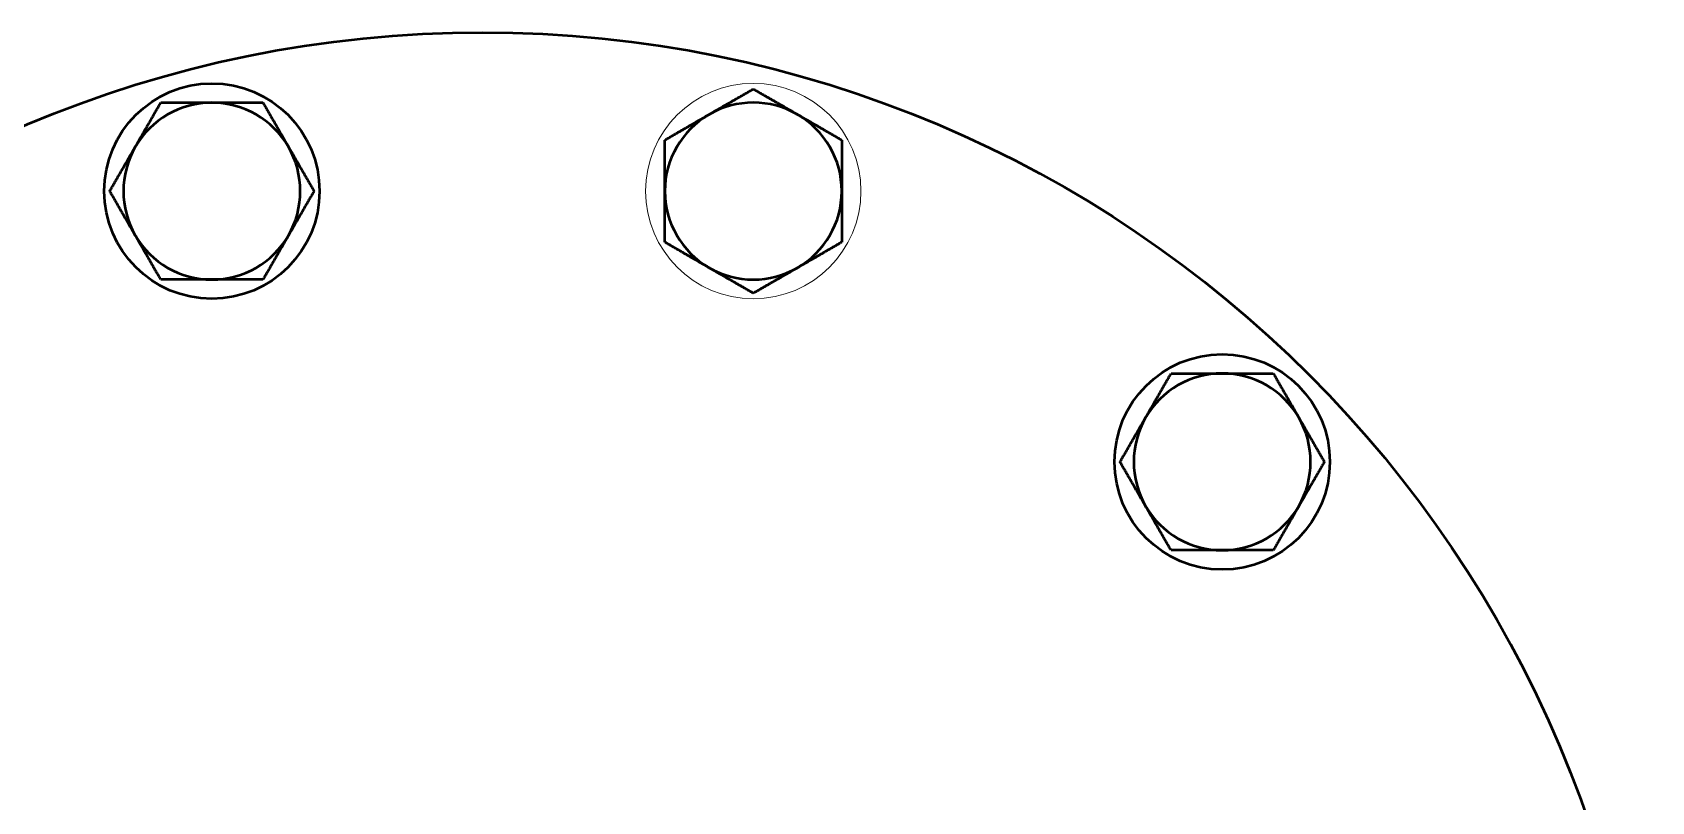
# Model space of a CAD drawing. Header units: inches. Extents: x 19 to 503, y 7 to 322.
# Drawn here: x 243.07 to 256.23, y 98.99 to 105.24 of the extents above; entities that cross this region are included whole.
import ezdxf

# ---------------------------------------------------------------- set-up
doc = ezdxf.new("R2010")
doc.units = ezdxf.units.IN
doc.header["$LTSCALE"] = 15
doc.header["$MEASUREMENT"] = 0
doc.layers.add('Visible (ANSI)', color=7, linetype='Continuous', lineweight=50)

msp = doc.modelspace()

# ---------------------------------------------------------------- linework, layer by layer
at = {"layer": 'Visible (ANSI)'}
for centre, radius in [((246.72747, 95.7437), 9.5), ((244.52751, 103.95407), 0.875), ((252.73788, 101.75411), 0.875)]:
    msp.add_circle(centre, radius, dxfattribs=at)
at = {"layer": 'Visible (ANSI)', "linetype": 'Continuous', "lineweight": 18}
msp.add_circle((248.92743, 103.95407), 0.875, dxfattribs=at)
at = {"layer": 'Visible (ANSI)'}
for centre, start, end in [((244.52751, 103.95407), 90, 150), ((244.52751, 103.95407), 30, 90), ((248.92743, 103.95407), 60, 120), ((248.92743, 103.95407), 120, 180), ((248.92743, 103.95407), 0, 60), ((244.52751, 103.95407), 150, 210), ((244.52751, 103.95407), 330, 30), ((248.92743, 103.95407), 180, 240), ((248.92743, 103.95407), 300, 0), ((244.52751, 103.95407), 210, 270), ((244.52751, 103.95407), 270, 330), ((248.92743, 103.95407), 240, 300), ((252.73788, 101.75411), 90, 150), ((252.73788, 101.75411), 30, 90), ((252.73788, 101.75411), 150, 210), ((252.73788, 101.75411), 330, 30), ((252.73788, 101.75411), 210, 270), ((252.73788, 101.75411), 270, 330)]:
    msp.add_arc(centre, 0.71875, start, end, dxfattribs=at)
for points, weights in [([(248.56806, 104.57653), (248.73484, 104.67282), (248.92743, 104.78401)], [1, 1.04314139574, 1.01001874936]), ([(248.92743, 104.78401), (249.12002, 104.67282), (249.28681, 104.57653)], [1.01001874936, 1.04314139574, 1]), ([(243.90505, 104.31344), (244.00135, 104.48023), (244.11254, 104.67282)], [1, 1.04314139574, 1.01001874936]), ([(244.11254, 104.67282), (244.33492, 104.67282), (244.52751, 104.67282)], [1.01001874936, 1.04314139574, 1]), ([(244.52751, 104.67282), (244.7201, 104.67282), (244.94248, 104.67282)], [1, 1.04314139574, 1.01001874936]), ([(244.94248, 104.67282), (245.05367, 104.48023), (245.14996, 104.31344)], [1.01001874936, 1.04314139574, 1]), ([(248.20868, 104.36904), (248.40127, 104.48023), (248.56806, 104.57653)], [1.01001874936, 1.04314139574, 1]), ([(249.28681, 104.57653), (249.45359, 104.48023), (249.64618, 104.36904)], [1, 1.04314139574, 1.01001874936]), ([(248.20868, 103.95407), (248.20868, 104.14666), (248.20868, 104.36904)], [1, 1.04314139574, 1.01001874936]), ([(249.64618, 104.36904), (249.64618, 104.14666), (249.64618, 103.95407)], [1.01001874936, 1.04314139574, 1]), ([(243.69757, 103.95407), (243.80876, 104.14666), (243.90505, 104.31344)], [1.01001874936, 1.04314139574, 1]), ([(245.14996, 104.31344), (245.24626, 104.14666), (245.35745, 103.95407)], [1, 1.04314139574, 1.01001874936]), ([(243.90505, 103.59469), (243.80876, 103.76148), (243.69757, 103.95407)], [1, 1.04314139574, 1.01001874936]), ([(245.35745, 103.95407), (245.24626, 103.76148), (245.14996, 103.59469)], [1.01001874936, 1.04314139574, 1]), ([(248.20868, 103.5391), (248.20868, 103.76148), (248.20868, 103.95407)], [1.01001874936, 1.04314139574, 1]), ([(249.64618, 103.95407), (249.64618, 103.76148), (249.64618, 103.5391)], [1, 1.04314139574, 1.01001874936]), ([(244.11254, 103.23532), (244.00135, 103.42791), (243.90505, 103.59469)], [1.01001874936, 1.04314139574, 1]), ([(245.14996, 103.59469), (245.05367, 103.42791), (244.94248, 103.23532)], [1, 1.04314139574, 1.01001874936]), ([(248.56806, 103.33161), (248.40127, 103.42791), (248.20868, 103.5391)], [1, 1.04314139574, 1.01001874936]), ([(249.64618, 103.5391), (249.45359, 103.42791), (249.28681, 103.33161)], [1.01001874936, 1.04314139574, 1]), ([(248.92743, 103.12413), (248.73484, 103.23532), (248.56806, 103.33161)], [1.01001874936, 1.04314139574, 1]), ([(249.28681, 103.33161), (249.12002, 103.23532), (248.92743, 103.12413)], [1, 1.04314139574, 1.01001874936]), ([(244.52751, 103.23532), (244.33492, 103.23532), (244.11254, 103.23532)], [1, 1.04314139574, 1.01001874936]), ([(244.94248, 103.23532), (244.7201, 103.23532), (244.52751, 103.23532)], [1.01001874936, 1.04314139574, 1]), ([(252.11542, 102.11348), (252.21172, 102.28027), (252.32291, 102.47286)], [1, 1.04314139574, 1.01001874936]), ([(252.32291, 102.47286), (252.54529, 102.47286), (252.73788, 102.47286)], [1.01001874936, 1.04314139574, 1]), ([(252.73788, 102.47286), (252.93047, 102.47286), (253.15285, 102.47286)], [1, 1.04314139574, 1.01001874936]), ([(253.15285, 102.47286), (253.26404, 102.28027), (253.36033, 102.11348)], [1.01001874936, 1.04314139574, 1]), ([(251.90794, 101.75411), (252.01913, 101.9467), (252.11542, 102.11348)], [1.01001874936, 1.04314139574, 1]), ([(253.36033, 102.11348), (253.45663, 101.9467), (253.56782, 101.75411)], [1, 1.04314139574, 1.01001874936]), ([(252.11542, 101.39473), (252.01913, 101.56152), (251.90794, 101.75411)], [1, 1.04314139574, 1.01001874936]), ([(253.56782, 101.75411), (253.45663, 101.56152), (253.36033, 101.39473)], [1.01001874936, 1.04314139574, 1]), ([(252.32291, 101.03536), (252.21172, 101.22795), (252.11542, 101.39473)], [1.01001874936, 1.04314139574, 1]), ([(253.36033, 101.39473), (253.26404, 101.22795), (253.15285, 101.03536)], [1, 1.04314139574, 1.01001874936]), ([(252.73788, 101.03536), (252.54529, 101.03536), (252.32291, 101.03536)], [1, 1.04314139574, 1.01001874936]), ([(253.15285, 101.03536), (252.93047, 101.03536), (252.73788, 101.03536)], [1.01001874936, 1.04314139574, 1])]:
    msp.add_rational_spline(points, weights, degree=2, dxfattribs=at)

doc.saveas('drawing.dxf')
